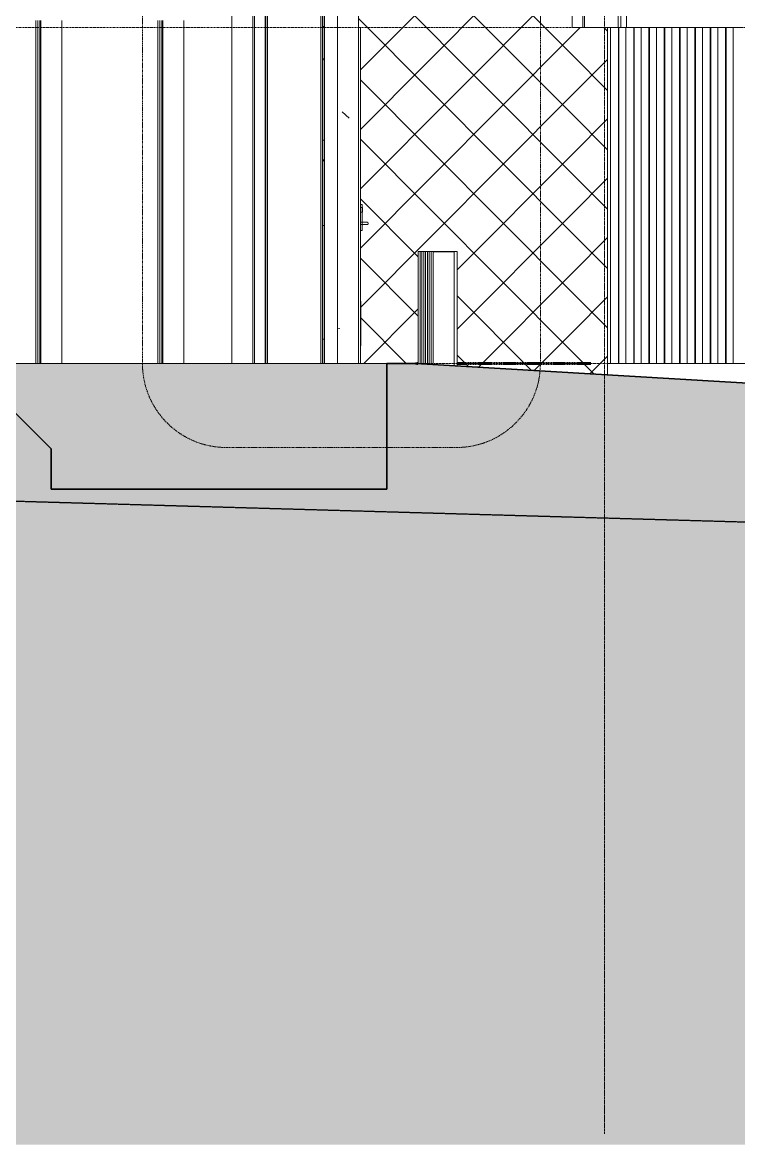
# Model space of a CAD drawing. Header units: millimetres. Extents: x 4237772 to 4686020, y -673 to 29459.
# Drawn here: x 4502594 to 4507716, y -382 to 7636 of the extents above; entities that cross this region are included whole.
import ezdxf

# ---------------------------------------------------------------- set-up
doc = ezdxf.new("R2010")
doc.units = ezdxf.units.MM
for name, pattern in [('AEC_Center', [24, 12, -4, 4, -4]), ('AEC_Dash 3mm', [6, 3, -3]), ('AEC_Double Dash', [39, 15, -4, 6, -4, 6, -4]), ('Existing Ground', [4.5, 3, -1.5]), ('Grid Line', [21, 12, -3, 3, -3])]:
    doc.linetypes.add(name, pattern=pattern)
for name, color, linetype, lineweight in [('A-ANNO-SYMB', 150, 'Continuous', 5), ('A-AREA', 32, 'AEC_Dash 3mm', 60), ('A-DETL', 90, 'Continuous', 18), ('A-DETL-GENF', 92, 'Continuous', 5), ('A-DOOR', 31, 'Continuous', 5), ('A-DOOR-FRAM', 31, 'Continuous', 5), ('A-FLOR', 192, 'Continuous', 5), ('A-FLOR-LEVL', 51, 'Continuous', 5), ('A-GLAZ-CWMG', 51, 'Continuous', 5), ('A-WALL', 113, 'Continuous', 5), ('A-WALL-PATT', 111, 'Continuous', 5), ('P-EQPM', 6, 'Continuous', 5), ('P-SANR-FIXT', 6, 'Continuous', 5), ('Q-SPCQ', 91, 'Continuous', 5), ('S-BEAM', 12, 'Continuous', 5), ('S-GRID', 1, 'Continuous', 5)]:
    doc.layers.add(name, color=color, linetype=linetype, lineweight=lineweight)
pattern_1 = [(45.11, (4487225.37, 10654.8), (-211.324, 212.1305), []), (134.89, (4487225.37, 10654.8), (-211.324, -212.1305), [])]
pattern_2 = [(50, (4488880.5, 10654.8), (1457.472, -127.512), [152.4, -1676.4]), (355, (4488880.5, 10654.8), (-281.942, 1528.454), [121.92, -1341.12]), (100.451, (4489002, 10644.2), (1175.54, 1400.933), [129.52, -1424.72]), (46.184, (4488880.5, 11061.2), (2168.63, -336.34), [228.6, -2514.6]), (96.636, (4489061.3, 11033.2), (1899.22, 1979.42), [194.28, -2137.08]), (351.184, (4488880.5, 11061.2), (1899.24, 1979.4), [182.88, -2011.68]), (21, (4489083.7, 10959.6), (1212.915, -818.121), [152.4, -1676.4]), (326, (4489083.7, 10959.6), (494.417, 1473.504), [121.92, -1341.12]), (71.451, (4489184.8, 10891.4), (1707.337, 655.37), [129.52, -1424.72]), (37.5, (4488880.53, 10654.8), (24.7094, 676.44), [67.056, -1257.808, 67.056, -2640.584]), (37.5, (4488880.53, 10654.8), (24.7094, 676.44), [-1391.92, -1294.384, 67.056, -1279.144]), (7.5, (4488880.5, 10654.8), (534.558, 801.444), [67.056, -709.168, 67.056, -1740.408]), (7.5, (4488880.5, 10654.8), (534.558, 801.444), [-843.28, -1227.328, 67.056, -446.024]), (327.5, (4488427.4, 10654.8), (1084.7275, -45.831), [67.056, -440.944, 67.056, -3621.024]), (327.5, (4488427.4, 10654.8), (1084.7275, -45.831), [-575.056, -1517.904, 67.056, -2036.064]), (317.5, (4488224.2, 10654.8), (1185.035, 203.414), [67.056, -593.344, 67.056, -2479.04]), (317.5, (4488224.2, 10654.8), (1185.035, 203.414), [-727.456, -985.52, 67.056, -1426.464])]

# ---------------------------------------------------------------- blocks, each defined once
blk = doc.blocks.new('Structural Framing 15 - Structural Framing 1-952687-SECTION - GRIDS B1-B2')
at = {"layer": 'S-BEAM'}
blk.add_line((4478703.1, 13517.3), (4478703.1, 5200), dxfattribs=at)
blk = doc.blocks.new('Rectangular Mullion - 50 x 50mm-V288-SECTION - GRIDS B1-B2')
at = {"layer": 'A-GLAZ-CWMG'}
for p, q in [((4483091.3, 7600), (4483095.7, 7600)), ((4483091.3, 5200), (4483091.3, 7600)), ((4483095.7, 7600), (4483145.5, 7600)), ((4483095.7, 7600), (4483095.7, 5200)), ((4483145.5, 7600), (4483145.5, 5200))]:
    blk.add_line(p, q, dxfattribs=at)
blk = doc.blocks.new('Rectangular Mullion - 50 x 50mm-V289-SECTION - GRIDS B1-B2')
at = {"layer": 'A-GLAZ-CWMG'}
for p, q in [((4481228.5, 5200), (4481228.5, 7600)), ((4481232.8, 7600), (4481232.8, 5200)), ((4481282.7, 7600), (4481282.7, 5200))]:
    blk.add_line(p, q, dxfattribs=at)
blk = doc.blocks.new('Rectangular Mullion - 50 x 50mm-V290-SECTION - GRIDS B1-B2')
at = {"layer": 'A-GLAZ-CWMG'}
blk.add_line((4481173.1, 7600), (4481173.1, 5200), dxfattribs=at)
blk = doc.blocks.new('Water Tanks - Water Tanks-1306764-SECTION - GRIDS B1-B2')
at = {"layer": 'P-EQPM'}
for p, q in [((4481338.1, 7600), (4481286.2, 7600)), ((4481447.8, 7600), (4481392.4, 7600)), ((4481557.6, 7600), (4481502, 7600)), ((4481667.2, 7600), (4481611.5, 7600)), ((4481776.6, 7600), (4481721.4, 7600)), ((4481886.2, 7600), (4481831.2, 7600)), ((4481996.1, 7600), (4481940.7, 7600)), ((4482105.9, 7600), (4482050.1, 7600)), ((4482215.6, 7600), (4482159.3, 7600)), ((4482325.3, 7600), (4482269.1, 7600)), ((4482435, 7600), (4482378.8, 7600)), ((4482544.6, 7600), (4482488.9, 7600)), ((4482653.6, 7600), (4482598.5, 7600)), ((4482764, 7600), (4482708.5, 7600)), ((4482873, 7600), (4482818.3, 7600))]:
    blk.add_line(p, q, dxfattribs=at)
blk = doc.blocks.new('Structural Framing 56 - Structural Framing 1-1480425-SECTION - GRIDS B1-B2')
at = {"layer": 'S-BEAM'}
for p, q in [((4480974.8, 15511.1), (4480974.8, 7600)), ((4480987.5, 15522.8), (4480987.5, 7600))]:
    blk.add_line(p, q, dxfattribs=at)
blk = doc.blocks.new('Downpipe - Straight - 01 - 150D-V320-SECTION - GRIDS B1-B2')
at = {"layer": 'P-SANR-FIXT'}
for p, q in [((4476225.6, 7650), (4476225.6, 5200)), ((4476375.6, 5200), (4476375.6, 7650))]:
    blk.add_line(p, q, dxfattribs=at)
blk = doc.blocks.new('Downpipe - Straight - 01 - 150D-V322-SECTION - GRIDS B1-B2')
at = {"layer": 'P-SANR-FIXT'}
blk.add_line((4477061.7, 7650), (4477061.7, 5200), dxfattribs=at)
blk = doc.blocks.new('Downpipe - Straight - 01 - 150D-V323-SECTION - GRIDS B1-B2')
at = {"layer": 'P-SANR-FIXT'}
for p, q in [((4477971.1, 7650), (4477971.1, 5200)), ((4478121.1, 5200), (4478121.1, 7650))]:
    blk.add_line(p, q, dxfattribs=at)
blk = doc.blocks.new('Downpipe - Straight - 01 - 150D-1468595-SECTION - GRIDS B1-B2')
at = {"layer": 'P-SANR-FIXT'}
blk.add_line((4478464.5, 13490.2), (4478464.5, 5200), dxfattribs=at)
blk = doc.blocks.new('Downpipe - Straight - 01 - 150D-1306548-SECTION - GRIDS B1-B2')
at = {"layer": 'P-SANR-FIXT'}
for p, q in [((4478464.9, 15733.5), (4478464.9, 5200)), ((4478614.9, 5200), (4478614.9, 15722.2))]:
    blk.add_line(p, q, dxfattribs=at)
blk = doc.blocks.new('Downpipe - Straight - 01 - 150D-V324-SECTION - GRIDS B1-B2')
at = {"layer": 'P-SANR-FIXT'}
blk.add_line((4478627, 5200), (4478627, 15305.1), dxfattribs=at)
blk = doc.blocks.new('X_Door-Panel-Hinge-Standard - Standard-958351-SECTION - GRIDS B1-B2')
at = {"layer": 'A-DOOR'}
for p, q in [((4479386.5, 5643), (4479384.5, 5645)), ((4479386.5, 5327), (4479386.5, 5643)), ((4479386.5, 5327), (4479384.5, 5325))]:
    blk.add_line(p, q, dxfattribs=at)
blk = doc.blocks.new('X_Door-Frame-Metal - Standard-2852210-SECTION - GRIDS B1-B2')
at = {"layer": 'A-DOOR-FRAM'}
for p, q in [((4479370.5, 5200), (4479370.5, 7600)), ((4479370.5, 7600), (4479370.5, 7600)), ((4479384.5, 7600), (4479370.5, 7600)), ((4479370.5, 7585), (4479370.5, 7585)), ((4479384.5, 7600), (4479384.5, 5200))]:
    blk.add_line(p, q, dxfattribs=at)
blk = doc.blocks.new('X_Door-Handle-Lockwood 4800 Series Lever - Standard-V325-SECTION - GRIDS B1-B2')
at = {"layer": 'A-DOOR'}
for p, q in [((4479396, 6335), (4479384.5, 6335)), ((4479399.5, 6313), (4479384.5, 6313)), ((4479384.5, 6281), (4479399.5, 6281)), ((4479396, 6334), (4479396, 6151)), ((4479399.5, 6303), (4479399.5, 6291)), ((4479405, 6208), (4479384.5, 6208)), ((4479384.5, 6192), (4479405, 6192)), ((4479405, 6208), (4479397, 6208)), ((4479397, 6192), (4479405, 6192)), ((4479384.5, 6150), (4479396, 6150))]:
    blk.add_line(p, q, dxfattribs=at)
at = {"layer": 'A-DOOR', "flags": 128}
for points in [[(4479405, 6208), (4479406.1, 6208), (4479407.1, 6208), (4479408.2, 6208), (4479409.3, 6208), (4479410.3, 6208), (4479411.4, 6208), (4479412.4, 6208), (4479413.5, 6208), (4479414.5, 6208), (4479415.5, 6208), (4479416.5, 6208), (4479417.5, 6208), (4479418.4, 6208), (4479419.3, 6208), (4479420.2, 6208), (4479421.1, 6208), (4479422, 6208), (4479422.8, 6208), (4479423.6, 6208), (4479424.4, 6208), (4479425.1, 6208), (4479425.8, 6208), (4479426.5, 6208), (4479427.1, 6208), (4479427.7, 6208), (4479428.3, 6208), (4479428.8, 6208), (4479429.3, 6208), (4479429.7, 6208), (4479430.1, 6208), (4479430.5, 6208), (4479430.8, 6208), (4479431.1, 6208), (4479431.4, 6208), (4479431.6, 6208), (4479431.8, 6208), (4479431.9, 6208), (4479431.9, 6208), (4479432, 6208)], [(4479432, 6208), (4479432, 6208), (4479431.9, 6208), (4479431.8, 6208), (4479431.6, 6208), (4479431.4, 6208), (4479431.2, 6208), (4479430.9, 6208), (4479430.6, 6208), (4479430.3, 6208), (4479429.9, 6208), (4479429.4, 6208), (4479428.9, 6208), (4479428.4, 6208), (4479427.9, 6208), (4479427.3, 6208), (4479426.6, 6208), (4479426, 6208), (4479425.3, 6208), (4479424.6, 6208), (4479423.8, 6208), (4479423, 6208), (4479422.2, 6208), (4479421.3, 6208), (4479420.5, 6208), (4479419.6, 6208), (4479418.7, 6208), (4479417.7, 6208), (4479416.7, 6208), (4479415.8, 6208), (4479414.8, 6208), (4479413.8, 6208), (4479412.7, 6208), (4479411.7, 6208), (4479410.6, 6208), (4479409.6, 6208), (4479408.5, 6208), (4479407.4, 6208), (4479406.4, 6208), (4479405.3, 6208), (4479405, 6208)], [(4479432, 6192), (4479432, 6192), (4479431.9, 6192), (4479431.8, 6192), (4479431.6, 6192), (4479431.4, 6192), (4479431.2, 6192), (4479430.9, 6192), (4479430.6, 6192), (4479430.3, 6192), (4479429.9, 6192), (4479429.4, 6192), (4479428.9, 6192), (4479428.4, 6192), (4479427.9, 6192), (4479427.3, 6192), (4479426.6, 6192), (4479426, 6192), (4479425.3, 6192), (4479424.6, 6192), (4479423.8, 6192), (4479423, 6192), (4479422.2, 6192), (4479421.3, 6192), (4479420.5, 6192), (4479419.6, 6192), (4479418.7, 6192), (4479417.7, 6192), (4479416.7, 6192), (4479415.8, 6192), (4479414.8, 6192), (4479413.8, 6192), (4479412.7, 6192), (4479411.7, 6192), (4479410.6, 6192), (4479409.6, 6192), (4479408.5, 6192), (4479407.4, 6192), (4479406.4, 6192), (4479405.3, 6192), (4479405, 6192)], [(4479405, 6192), (4479406.1, 6192), (4479407.1, 6192), (4479408.2, 6192), (4479409.3, 6192), (4479410.3, 6192), (4479411.4, 6192), (4479412.4, 6192), (4479413.5, 6192), (4479414.5, 6192), (4479415.5, 6192), (4479416.5, 6192), (4479417.5, 6192), (4479418.4, 6192), (4479419.3, 6192), (4479420.2, 6192), (4479421.1, 6192), (4479422, 6192), (4479422.8, 6192), (4479423.6, 6192), (4479424.4, 6192), (4479425.1, 6192), (4479425.8, 6192), (4479426.5, 6192), (4479427.1, 6192), (4479427.7, 6192), (4479428.3, 6192), (4479428.8, 6192), (4479429.3, 6192), (4479429.7, 6192), (4479430.1, 6192), (4479430.5, 6192), (4479430.9, 6192), (4479431.1, 6192), (4479431.4, 6192), (4479431.6, 6192), (4479431.8, 6192), (4479431.9, 6192), (4479431.9, 6192), (4479432, 6192)], [(4479432, 6208), (4479432.3, 6208), (4479432.6, 6208), (4479432.9, 6207.9), (4479433.3, 6207.9), (4479433.6, 6207.8), (4479433.9, 6207.8), (4479434.2, 6207.7), (4479434.5, 6207.6), (4479434.8, 6207.5), (4479435.1, 6207.4), (4479435.4, 6207.2), (4479435.7, 6207.1), (4479436, 6206.9), (4479436.2, 6206.8), (4479436.5, 6206.6), (4479436.8, 6206.4), (4479437, 6206.2), (4479437.3, 6206), (4479437.5, 6205.8), (4479437.7, 6205.6), (4479437.9, 6205.3), (4479438.1, 6205.1), (4479438.3, 6204.8), (4479438.5, 6204.6), (4479438.7, 6204.3), (4479438.9, 6204), (4479439, 6203.8), (4479439.2, 6203.5), (4479439.3, 6203.2), (4479439.4, 6202.9), (4479439.5, 6202.6), (4479439.6, 6202.3), (4479439.7, 6202), (4479439.8, 6201.7), (4479439.9, 6201.4), (4479439.9, 6201), (4479440, 6200.7), (4479440, 6200.4), (4479440, 6200.1), (4479440, 6200)], [(4479440, 6200), (4479440, 6199.7), (4479440, 6199.4), (4479439.9, 6199), (4479439.9, 6198.7), (4479439.8, 6198.4), (4479439.8, 6198.1), (4479439.7, 6197.8), (4479439.6, 6197.5), (4479439.5, 6197.2), (4479439.4, 6196.9), (4479439.2, 6196.6), (4479439.1, 6196.3), (4479438.9, 6196), (4479438.8, 6195.8), (4479438.6, 6195.5), (4479438.4, 6195.2), (4479438.2, 6195), (4479438, 6194.7), (4479437.8, 6194.5), (4479437.6, 6194.3), (4479437.3, 6194), (4479437.1, 6193.8), (4479436.8, 6193.6), (4479436.6, 6193.4), (4479436.3, 6193.3), (4479436, 6193.1), (4479435.8, 6192.9), (4479435.5, 6192.8), (4479435.2, 6192.7), (4479434.9, 6192.5), (4479434.6, 6192.4), (4479434.3, 6192.3), (4479434, 6192.3), (4479433.7, 6192.2), (4479433.3, 6192.1), (4479433, 6192.1), (4479432.7, 6192), (4479432.4, 6192), (4479432.1, 6192), (4479432, 6192)]]:
    blk.add_lwpolyline(points, dxfattribs=at)
at = {"layer": 'A-DOOR'}
for centre, major_axis, start_param, end_param in [((4479396, 6334), (0, 1), 4.712389, 6.283185), ((4479396, 6334), (0, 1), 0, 1.570796), ((4479399.5, 6303), (0, 10), 4.712389, 6.806784), ((4479399.5, 6291), (0, 10), 2.617994, 4.712389), ((4479397, 6200), (0, 8), 4.712389, 7.853982), ((4479397, 6200), (0, 8), 1.570796, 4.712389), ((4479396, 6151), (0, 1), 3.141593, 4.712389), ((4479396, 6151), (0, 1), 1.570796, 3.141593)]:
    blk.add_ellipse(centre, major_axis=major_axis, ratio=0.000016, start_param=start_param, end_param=end_param, dxfattribs=at)
blk = doc.blocks.new('X_Door-Handle-Lockwood 4800 Series Lever - Standard-V326-SECTION - GRIDS B1-B2')
at = {"layer": 'A-DOOR'}
for p, q in [((4479396, 6335), (4479384.5, 6335)), ((4479399.5, 6313), (4479396, 6313)), ((4479396, 6281), (4479399.5, 6281)), ((4479405, 6208), (4479396, 6208)), ((4479396, 6192), (4479405, 6192)), ((4479405, 6208), (4479397, 6208)), ((4479397, 6192), (4479405, 6192)), ((4479384.5, 6150), (4479396, 6150))]:
    blk.add_line(p, q, dxfattribs=at)
at = {"layer": 'A-DOOR', "flags": 128}
for points in [[(4479414.8, 6208), (4479413.7, 6208), (4479412.7, 6208), (4479411.7, 6208), (4479410.6, 6208), (4479409.6, 6208), (4479408.5, 6208), (4479407.4, 6208), (4479406.4, 6208), (4479405.3, 6208), (4479405, 6208)], [(4479405, 6208), (4479406.1, 6208), (4479407.1, 6208), (4479408.2, 6208), (4479409.3, 6208), (4479410.3, 6208), (4479411.4, 6208), (4479412.4, 6208), (4479413.5, 6208), (4479414.5, 6208), (4479415.5, 6208)], [(4479405, 6192), (4479406.1, 6192), (4479407.1, 6192), (4479408.2, 6192), (4479409.3, 6192), (4479410.3, 6192), (4479411.4, 6192), (4479412.4, 6192), (4479413.5, 6192), (4479414.5, 6192), (4479415.5, 6192)], [(4479414.8, 6192), (4479413.7, 6192), (4479412.7, 6192), (4479411.7, 6192), (4479410.6, 6192), (4479409.6, 6192), (4479408.5, 6192), (4479407.4, 6192), (4479406.3, 6192), (4479405.3, 6192), (4479405, 6192)], [(4479419.3, 6208), (4479420.2, 6208), (4479421.1, 6208), (4479422, 6208), (4479422.8, 6208), (4479423.6, 6208), (4479424.3, 6208), (4479425.1, 6208), (4479425.8, 6208), (4479426.5, 6208), (4479427.1, 6208), (4479427.7, 6208), (4479428.3, 6208), (4479428.8, 6208), (4479429.3, 6208), (4479429.7, 6208), (4479430.1, 6208), (4479430.5, 6208), (4479430.8, 6208), (4479431.1, 6208), (4479431.4, 6208), (4479431.6, 6208), (4479431.7, 6208), (4479431.9, 6208), (4479431.9, 6208), (4479432, 6208)], [(4479419.3, 6192), (4479420.2, 6192), (4479421.1, 6192), (4479422, 6192), (4479422.8, 6192), (4479423.6, 6192), (4479424.3, 6192), (4479425.1, 6192), (4479425.8, 6192), (4479426.5, 6192), (4479427.1, 6192), (4479427.7, 6192), (4479428.3, 6192), (4479428.8, 6192), (4479429.3, 6192), (4479429.7, 6192), (4479430.1, 6192), (4479430.5, 6192), (4479430.8, 6192), (4479431.1, 6192), (4479431.4, 6192), (4479431.6, 6192), (4479431.7, 6192), (4479431.9, 6192), (4479431.9, 6192), (4479432, 6192)], [(4479432, 6208), (4479432, 6208), (4479431.9, 6208), (4479431.8, 6208), (4479431.6, 6208), (4479431.4, 6208), (4479431.2, 6208), (4479430.9, 6208), (4479430.6, 6208), (4479430.2, 6208), (4479429.8, 6208), (4479429.4, 6208), (4479428.9, 6208), (4479428.4, 6208), (4479427.9, 6208), (4479427.3, 6208), (4479426.6, 6208), (4479426, 6208), (4479425.3, 6208), (4479424.6, 6208), (4479423.8, 6208), (4479423, 6208), (4479422.2, 6208), (4479421.3, 6208), (4479420.5, 6208), (4479419.6, 6208)], [(4479432, 6192), (4479432, 6192), (4479431.9, 6192), (4479431.8, 6192), (4479431.6, 6192), (4479431.4, 6192), (4479431.2, 6192), (4479430.9, 6192), (4479430.6, 6192), (4479430.2, 6192), (4479429.8, 6192), (4479429.4, 6192), (4479428.9, 6192), (4479428.4, 6192), (4479427.9, 6192), (4479427.3, 6192), (4479426.6, 6192), (4479426, 6192), (4479425.3, 6192), (4479424.5, 6192), (4479423.8, 6192), (4479423, 6192), (4479422.2, 6192), (4479421.3, 6192), (4479420.5, 6192), (4479419.6, 6192)], [(4479432, 6208), (4479432.3, 6208), (4479432.6, 6208), (4479432.9, 6207.9), (4479433.3, 6207.9), (4479433.6, 6207.8), (4479433.9, 6207.8), (4479434.2, 6207.7), (4479434.5, 6207.6), (4479434.8, 6207.5), (4479435.1, 6207.4), (4479435.4, 6207.2), (4479435.7, 6207.1), (4479436, 6206.9), (4479436.2, 6206.8), (4479436.5, 6206.6), (4479436.8, 6206.4), (4479437, 6206.2), (4479437.3, 6206), (4479437.5, 6205.8), (4479437.7, 6205.6), (4479437.9, 6205.3), (4479438.1, 6205.1), (4479438.3, 6204.8), (4479438.5, 6204.6), (4479438.7, 6204.3), (4479438.9, 6204), (4479439, 6203.8), (4479439.2, 6203.5), (4479439.3, 6203.2), (4479439.4, 6202.9), (4479439.5, 6202.6), (4479439.6, 6202.3), (4479439.7, 6202), (4479439.8, 6201.7), (4479439.9, 6201.4), (4479439.9, 6201), (4479439.9, 6200.7), (4479440, 6200.4), (4479440, 6200.1), (4479440, 6200)], [(4479440, 6200), (4479440, 6199.7), (4479440, 6199.4), (4479439.9, 6199), (4479439.9, 6198.7), (4479439.8, 6198.4), (4479439.8, 6198.1), (4479439.7, 6197.8), (4479439.6, 6197.5), (4479439.5, 6197.2), (4479439.3, 6196.9), (4479439.2, 6196.6), (4479439.1, 6196.3), (4479438.9, 6196), (4479438.8, 6195.8), (4479438.6, 6195.5), (4479438.4, 6195.2), (4479438.2, 6195), (4479438, 6194.7), (4479437.8, 6194.5), (4479437.6, 6194.3), (4479437.3, 6194), (4479437.1, 6193.8), (4479436.8, 6193.6), (4479436.6, 6193.4), (4479436.3, 6193.3), (4479436, 6193.1), (4479435.8, 6192.9), (4479435.5, 6192.8), (4479435.2, 6192.7), (4479434.9, 6192.5), (4479434.6, 6192.4), (4479434.3, 6192.3), (4479434, 6192.3), (4479433.7, 6192.2), (4479433.3, 6192.1), (4479433, 6192.1), (4479432.7, 6192), (4479432.4, 6192), (4479432.1, 6192), (4479432, 6192)]]:
    blk.add_lwpolyline(points, dxfattribs=at)
at = {"layer": 'A-DOOR'}
for centre, major_axis, start_param, end_param in [((4479396, 6334), (0, 1), 4.712389, 6.283185), ((4479396, 6334), (0, 1), 0, 1.570796), ((4479399.5, 6303), (0, 10), 5.759586, 6.806785), ((4479399.5, 6291), (0, 10), 2.617993, 3.665192), ((4479397, 6200), (0, 8), 5.75959, 6.806787), ((4479397, 6200), (0, 8), 2.617994, 3.665194), ((4479396, 6151), (0, 1), 3.141593, 4.712389), ((4479396, 6151), (0, 1), 1.570796, 3.141593)]:
    blk.add_ellipse(centre, major_axis=major_axis, ratio=0.000016, start_param=start_param, end_param=end_param, dxfattribs=at)
blk = doc.blocks.new('Structural Framing 6 - Structural Framing 1-1639752-SECTION - GRIDS B1-B2')
at = {"layer": 'S-BEAM'}
for p, q in [((4477076.5, 7650), (4477076.5, 5200)), ((4477092, 7650), (4477092, 5200))]:
    blk.add_line(p, q, dxfattribs=at)
blk = doc.blocks.new('Structural Framing 11 - Structural Framing 1-1640090-SECTION - GRIDS B1-B2')
at = {"layer": 'S-BEAM'}
for p, q in [((4477949.3, 7650), (4477949.3, 5200)), ((4477964.8, 7650), (4477964.8, 5200))]:
    blk.add_line(p, q, dxfattribs=at)
blk = doc.blocks.new('Structural Framing 25 - Structural Framing 1-1640794-SECTION - GRIDS B1-B2')
at = {"layer": 'S-BEAM'}
for p, q in [((4479100.3, 15658.1), (4479100.3, 5200)), ((4479113.1, 15669.8), (4479113.1, 5200)), ((4478707.2, 15297.8), (4478707.2, 5200)), ((4478720, 5200), (4478720, 15309.6))]:
    blk.add_line(p, q, dxfattribs=at)
blk = doc.blocks.new('Bollard_Typical - 150mm Diameter - BOL001 _fixed_-1895789-SECTION - GRIDS B1-B2')
at = {"layer": 'Q-SPCQ', "lineweight": 18}
for p, q in [((4479903.2, 5997.3), (4479903.2, 5192.6)), ((4479978.7, 5997.3), (4479903.2, 5997.3)), ((4480053.2, 5997.3), (4479978.7, 5997.3)), ((4480053.2, 5183.7), (4480053.2, 5997.3))]:
    blk.add_line(p, q, dxfattribs=at)
blk = doc.blocks.new('Bollard_Typical - 150mm Diameter - BOL001 _fixed_-V332-SECTION - GRIDS B1-B2')
at = {"layer": 'Q-SPCQ', "lineweight": 18}
for p, q in [((4479903.2, 6000), (4479903.2, 5997.3)), ((4479925.5, 6000), (4479903.2, 6000))]:
    blk.add_line(p, q, dxfattribs=at)
blk = doc.blocks.new('Bollard_Typical - 150mm Diameter - BOL001 _fixed_-V333-SECTION - GRIDS B1-B2')
at = {"layer": 'Q-SPCQ', "lineweight": 18}
for p, q in [((4479889.8, 6000), (4479889.8, 5193.5)), ((4479902, 6000), (4479889.8, 6000))]:
    blk.add_line(p, q, dxfattribs=at)
blk = doc.blocks.new('Bollard_Typical - 150mm Diameter - BOL001 _fixed_-V334-SECTION - GRIDS B1-B2')
at = {"layer": 'Q-SPCQ', "lineweight": 18}
for p, q in [((4479876.6, 6000), (4479876.6, 5194.2)), ((4479888.6, 6000), (4479876.6, 6000))]:
    blk.add_line(p, q, dxfattribs=at)
blk = doc.blocks.new('Bollard_Typical - 150mm Diameter - BOL001 _fixed_-V335-SECTION - GRIDS B1-B2')
at = {"layer": 'Q-SPCQ', "lineweight": 18}
for p, q in [((4479863.4, 6000), (4479863.4, 5195)), ((4479875.4, 6000), (4479863.4, 6000))]:
    blk.add_line(p, q, dxfattribs=at)
blk = doc.blocks.new('Bollard_Typical - 150mm Diameter - BOL001 _fixed_-V336-SECTION - GRIDS B1-B2')
at = {"layer": 'Q-SPCQ', "lineweight": 18}
for p, q in [((4479850.2, 6000), (4479850.2, 5195.8)), ((4479862.2, 6000), (4479850.2, 6000))]:
    blk.add_line(p, q, dxfattribs=at)
blk = doc.blocks.new('Bollard_Typical - 150mm Diameter - BOL001 _fixed_-V337-SECTION - GRIDS B1-B2')
at = {"layer": 'Q-SPCQ', "lineweight": 18}
for p, q in [((4479837, 6000), (4479837, 5196.6)), ((4479849, 6000), (4479837, 6000))]:
    blk.add_line(p, q, dxfattribs=at)
blk = doc.blocks.new('Bollard_Typical - 150mm Diameter - BOL001 _fixed_-V338-SECTION - GRIDS B1-B2')
at = {"layer": 'Q-SPCQ', "lineweight": 18}
for p, q in [((4479823.8, 6000), (4479823.8, 5197.4)), ((4479835.8, 6000), (4479823.8, 6000))]:
    blk.add_line(p, q, dxfattribs=at)
blk = doc.blocks.new('Bollard_Typical - 150mm Diameter - BOL001 _fixed_-V339-SECTION - GRIDS B1-B2')
at = {"layer": 'Q-SPCQ', "lineweight": 18}
for p, q in [((4479810.6, 6000), (4479810.6, 5198.2)), ((4479822.6, 6000), (4479810.6, 6000))]:
    blk.add_line(p, q, dxfattribs=at)
blk = doc.blocks.new('Bollard_Typical - 150mm Diameter - BOL001 _fixed_-V340-SECTION - GRIDS B1-B2')
at = {"layer": 'Q-SPCQ', "lineweight": 18}
for p, q in [((4479797.4, 6000), (4479797.4, 5199)), ((4479809.4, 6000), (4479797.4, 6000))]:
    blk.add_line(p, q, dxfattribs=at)
blk = doc.blocks.new('Bollard_Typical - 150mm Diameter - BOL001 _fixed_-V341-SECTION - GRIDS B1-B2')
at = {"layer": 'Q-SPCQ', "lineweight": 18}
for p, q in [((4479925.5, 6000), (4479925.5, 5997.3)), ((4480001.1, 6000), (4479925.6, 6000)), ((4480075.5, 6000), (4480001.1, 6000)), ((4480075.5, 5182.3), (4480075.5, 6000))]:
    blk.add_line(p, q, dxfattribs=at)

msp = doc.modelspace()

# ---------------------------------------------------------------- hatches: boundary and pattern name
at = {"layer": 'A-DETL-GENF'}
h = msp.add_hatch(dxfattribs=at)
h.set_pattern_fill('FP_273', color=9, style=0, pattern_type=2)
h.set_pattern_definition([(135, (4488880.53, 10743.2), (-707.1068, 6e-14), [500, -500]), (135, (4489013.1, 10875.77), (-707.1068, 6e-14), [500, -500]), (135, (4489145.7, 11008.35), (-707.1068, 6e-14), [500, -500]), (45, (4488880.53, 10654.8), (0, 707.1068), [500, -500]), (45, (4489013.1, 10522.2), (0, 707.1068), [500, -500]), (45, (4489145.7, 10389.63), (0, 707.1068), [500, -500])])
h.paths.add_polyline_path([(4400513.1, -382.4), (4527223.9, -382.4), (4527223.9, 2941.4), (4525288.7, 2997.6), (4520574.3, 3582.4), (4516829.7, 3728.5), (4514990.9, 4625.3), (4505408.1, 5200), (4505199.1, 5200), (4505199.1, 4300), (4502799.1, 4300.8), (4502799.1, 4590), (4502489.1, 4900), (4487933.1, 4900), (4487733.1, 4700), (4487733.1, 4500), (4485933.1, 4500), (4485933.1, 4700), (4485733.1, 4900), (4463883.1, 4900), (4463583.1, 4600), (4463583.1, 4300), (4460574.9, 4300), (4460574.9, 4600), (4460274.9, 4900), (4439332.8, 4900), (4439132.8, 4700), (4439132.8, 4500), (4437654.6, 4500), (4437654.6, 5200), (4416717.6, 5200), (4413270.7, 4899.1), (4412951.2, 4782.9), (4410365.3, 4512.9), (4409925.3, 4512.9), (4407863.8, 4913.6), (4405716.7, 4950), (4400513.1, 4950), (4400513.1, -287.1)])
h = msp.add_hatch(dxfattribs=at)
h.set_pattern_fill('FP_182', style=0, pattern_type=2)
h.set_pattern_definition(pattern_2)
h.paths.add_polyline_path([(4502970.7, 4300), (4505199.1, 4300), (4505198, 5200), (4502499.1, 5200), (4502499.1, 4890), (4502799.1, 4590), (4502799.1, 4300)])
h.paths.add_polyline_path([(4462383.6, 4300), (4463583.1, 4300), (4463583.1, 4600), (4463883.1, 4900), (4463883.1, 5200), (4460274.9, 5200), (4460274.9, 4900), (4460574.9, 4600), (4460574.9, 4300), (4461888.7, 4300)])
h.paths.add_polyline_path([(4487733.1, 4500), (4487733.1, 4700), (4487933.1, 4900), (4488143.1, 4900), (4488143.1, 5200), (4485523.1, 5200), (4485523.1, 4900), (4485733.1, 4900), (4485933.1, 4700), (4485933.1, 4500), (4487626.8, 4500)])
h.paths.add_polyline_path([(4439132.8, 4500), (4439132.8, 4700), (4439332.8, 4900), (4439432.8, 4900), (4439432.8, 5200), (4437654.6, 5200), (4437654.6, 4500), (4439120.3, 4500)])
at = {"layer": 'A-WALL-PATT'}
h = msp.add_hatch(dxfattribs=at)
h.set_pattern_fill('FP_203', color=256, style=0, pattern_type=2)
h.set_pattern_definition([(90, (4506826.095, 7600), (-29.063, 2e-15), [])])
h.paths.add_polyline_path([(4506873.8, 7600), (4506873.8, 15716.2), (4506855, 15716.2), (4506855, 7600)])
h = msp.add_hatch(dxfattribs=at)
h.set_pattern_fill('FP_184', color=256, style=0, pattern_type=2)
h.set_pattern_definition(pattern_1)
h.paths.add_polyline_path([(4505032.5, 6206.9), (4505032.5, 6202.1), (4505034.9, 6204), (4505033.5, 6205.8)])
h.paths.add_polyline_path([(4505032.5, 6193.1), (4505035.3, 6196.4), (4505032.5, 6196), (4505032.5, 6194.2)])
h.paths.add_polyline_path([(4506524.6, 5133), (4506524.6, 15443), (4505896.9, 15498.2), (4505247, 15498.2), (4505243.5, 15498.2), (4505016.6, 15498.2), (4505016.6, 15454.7), (4505014.6, 15452.7), (4505014.6, 15200), (4505141.1, 15200), (4505141.1, 8200), (4504997.1, 8200), (4504998, 7600), (4505012, 7600), (4505012, 6334), (4505023.5, 6334), (4505023.5, 6311.7), (4505027, 6310.1), (4505027, 6282.3), (4505023.5, 6282.3), (4505023.5, 6206.9), (4505062.1, 6205.7), (4505062.1, 6194.3), (4505038.3, 6192.5), (4505023.5, 6192), (4505023.5, 6151), (4505012, 6151), (4505012, 5200), (4505424.9, 5200), (4505424.9, 6000), (4505703.1, 6000), (4505703.1, 5182.3), (4506435.4, 5138.4)])
h = msp.add_hatch(dxfattribs=at)
h.set_pattern_fill('FP_189', color=256, style=0, pattern_type=2)
h.set_pattern_definition([(0, (4488880.53, 10654.8), (812.8, 203.2), [67.056, -542.544, 67.056, -3793.744]), (0, (4488880.53, 10654.8), (812.8, 203.2), [-676.656, -542.544, 67.056, -1152.144, -2032]), (0, (4488880.53, 10654.8), (812.8, 203.2), [-2438.4, 67.056, -542.544, 67.056, -1355.344]), (0, (4488880.53, 10654.8), (812.8, 203.2), [-3115.056, -339.344, 67.056, -948.944]), (120, (4489185.33, 10756.4), (-582.3764, 602.3054), [67.056, -542.544, 67.056, -3793.744]), (120, (4489185.33, 10756.4), (-582.3764, 602.3054), [-676.656, -542.544, 67.056, -1152.144, -2032]), (120, (4489185.33, 10756.4), (-582.3764, 602.3054), [-2438.4, 67.056, -542.544, 67.056, -1355.344]), (120, (4489185.33, 10756.4), (-582.3764, 602.3054), [-3115.056, -339.344, 67.056, -948.944]), (240, (4489286.93, 11162.8), (-230.4236, -805.5054), [67.056, -542.544, 67.056, -3793.744]), (240, (4489286.93, 11162.8), (-230.4236, -805.5054), [-676.656, -542.544, 67.056, -1152.144, -2032]), (240, (4489286.93, 11162.8), (-230.4236, -805.5054), [-2438.4, 67.056, -542.544, 67.056, -1355.344]), (240, (4489286.93, 11162.8), (-230.4236, -805.5054), [-3115.056, -339.344, 67.056, -948.944])])
h.paths.add_polyline_path([(4504743.1, 5200), (4504755.1, 5200), (4504755.1, 8200), (4504743.1, 8200), (4504743.1, 5343)])
h = msp.add_hatch(dxfattribs=at)
h.set_pattern_fill('FP_182', color=256, style=0, pattern_type=2)
h.set_pattern_definition(pattern_2)
h.paths.add_polyline_path([(4504950.5, 5200), (4504997.1, 5200), (4504997.1, 8200), (4504847.1, 8200), (4504847.1, 5200)])
h = msp.add_hatch(dxfattribs=at)
h.set_pattern_fill('FP_184', color=256, style=0, pattern_type=2)
h.set_pattern_definition(pattern_1)
h.paths.add_polyline_path([(4506777.6, 5117.9), (4506777.6, 7600), (4506524.6, 7600), (4506524.6, 5133), (4506690.8, 5123.1)])

# ---------------------------------------------------------------- linework, layer by layer
at = {"layer": 'A-ANNO-SYMB', "linetype": 'AEC_Double Dash'}
for p, q in [((4503452.6, 8351.1), (4503452.6, 5198.8)), ((4506298.4, 5198.8), (4506298.4, 8351.1)), ((4504052.6, 4598.8), (4505698.4, 4598.8))]:
    msp.add_line(p, q, dxfattribs=at)
for centre, start, end in [((4504052.6, 5198.8), 180, 270), ((4505698.4, 5198.8), 270, 0)]:
    msp.add_arc(centre, 600, start, end, dxfattribs=at)
at = {"layer": 'A-AREA'}
for p, q in [((4505408.1, 5200), (4505424.9, 5200)), ((4505702.8, 5200), (4506658.7, 5200))]:
    msp.add_line(p, q, dxfattribs=at)
at = {"layer": 'A-DETL', "lineweight": 15}
msp.add_line((4505199.1, 5200), (4502499.1, 5200), dxfattribs=at)
at = {"layer": 'A-DETL', "lineweight": 35}
for p, q in [((4505408.1, 5200), (4505199.1, 5200)), ((4505199.1, 4300), (4505199.1, 5200)), ((4509101.5, 4978.5), (4505408.1, 5200)), ((4502499.1, 4890), (4502799.1, 4590)), ((4502799.1, 4590), (4502799.1, 4300)), ((4502799.1, 4300), (4505199.1, 4300))]:
    msp.add_line(p, q, dxfattribs=at)
at = {"layer": 'A-DETL', "linetype": 'Existing Ground', "lineweight": 25}
msp.add_line((4497358.9, 4363.8), (4513172.9, 3912.6), dxfattribs=at)
at = {"layer": 'A-FLOR'}
msp.add_line((4506777.6, 5200), (4508995.9, 5200), dxfattribs=at)
at = {"layer": 'A-FLOR-LEVL', "linetype": 'AEC_Center'}
for p, q in [((4392627.1, 7600), (4531897.6, 7600)), ((4392627.1, 5200), (4531897.6, 5200))]:
    msp.add_line(p, q, dxfattribs=at)
at = {"layer": 'A-WALL'}
for p, q in [((4504755.1, 5200), (4504755.1, 15677.4)), ((4506855, 15716.2), (4506855, 7600)), ((4506873.8, 7600), (4506873.8, 15716.4)), ((4506913.7, 15710.8), (4506913.7, 7600)), ((4506524.6, 7600), (4506524.6, 15443.5)), ((4504847.1, 5200), (4504847.1, 8200)), ((4506524.6, 7600), (4506913.7, 7600)), ((4506777.6, 7600), (4506777.6, 5117.9))]:
    msp.add_line(p, q, dxfattribs=at)
at = {"layer": 'A-WALL', "lineweight": 13}
for p, q in [((4504743.1, 8200), (4504743.1, 5200)), ((4504997.1, 5200), (4504997.1, 8200))]:
    msp.add_line(p, q, dxfattribs=at)
at = {"layer": 'S-GRID', "linetype": 'Grid Line'}
msp.add_line((4506756.7, -304.8), (4506756.7, 24921.3), dxfattribs=at)

# ---------------------------------------------------------------- block references
at = {"layer": 'A-DOOR'}
for name in ['X_Door-Frame-Metal - Standard-2852210-SECTION - GRIDS B1-B2', 'X_Door-Handle-Lockwood 4800 Series Lever - Standard-V325-SECTION - GRIDS B1-B2', 'X_Door-Handle-Lockwood 4800 Series Lever - Standard-V326-SECTION - GRIDS B1-B2', 'X_Door-Panel-Hinge-Standard - Standard-958351-SECTION - GRIDS B1-B2']:
    msp.add_blockref(name, (25627.5, 0), dxfattribs=at)
at = {"layer": 'A-GLAZ-CWMG'}
for name, p in [('Rectangular Mullion - 50 x 50mm-V290-SECTION - GRIDS B1-B2', (25627.5, 0)), ('Rectangular Mullion - 50 x 50mm-V289-SECTION - GRIDS B1-B2', (25627.5, 0)), ('Rectangular Mullion - 50 x 50mm-V288-SECTION - GRIDS B1-B2', (23874.3, 0)), ('Rectangular Mullion - 50 x 50mm-V288-SECTION - GRIDS B1-B2', (23983.8, 0)), ('Rectangular Mullion - 50 x 50mm-V288-SECTION - GRIDS B1-B2', (24093.4, 0)), ('Rectangular Mullion - 50 x 50mm-V288-SECTION - GRIDS B1-B2', (24203, 0)), ('Rectangular Mullion - 50 x 50mm-V288-SECTION - GRIDS B1-B2', (24312.6, 0)), ('Rectangular Mullion - 50 x 50mm-V288-SECTION - GRIDS B1-B2', (24422.2, 0)), ('Rectangular Mullion - 50 x 50mm-V288-SECTION - GRIDS B1-B2', (24531.7, 0))]:
    msp.add_blockref(name, p, dxfattribs=at)
at = {"layer": 'P-EQPM'}
msp.add_blockref('Water Tanks - Water Tanks-1306764-SECTION - GRIDS B1-B2', (25627.5, 0), dxfattribs=at)
at = {"layer": 'P-SANR-FIXT'}
for name, p in [('Downpipe - Straight - 01 - 150D-1468595-SECTION - GRIDS B1-B2', (25627.5, 0)), ('Downpipe - Straight - 01 - 150D-1306548-SECTION - GRIDS B1-B2', (25627.5, 0)), ('Downpipe - Straight - 01 - 150D-V324-SECTION - GRIDS B1-B2', (25627.5, 0)), ('Downpipe - Straight - 01 - 150D-V320-SECTION - GRIDS B1-B2', (26500.3, 0)), ('Downpipe - Straight - 01 - 150D-V323-SECTION - GRIDS B1-B2', (25627.5, 0)), ('Downpipe - Straight - 01 - 150D-V322-SECTION - GRIDS B1-B2', (25627.5, 0)), ('Downpipe - Straight - 01 - 150D-V322-SECTION - GRIDS B1-B2', (26500.3, 0))]:
    msp.add_blockref(name, p, dxfattribs=at)
at = {"layer": 'Q-SPCQ'}
for name in ['Bollard_Typical - 150mm Diameter - BOL001 _fixed_-V340-SECTION - GRIDS B1-B2', 'Bollard_Typical - 150mm Diameter - BOL001 _fixed_-V339-SECTION - GRIDS B1-B2', 'Bollard_Typical - 150mm Diameter - BOL001 _fixed_-V338-SECTION - GRIDS B1-B2', 'Bollard_Typical - 150mm Diameter - BOL001 _fixed_-V337-SECTION - GRIDS B1-B2', 'Bollard_Typical - 150mm Diameter - BOL001 _fixed_-V336-SECTION - GRIDS B1-B2', 'Bollard_Typical - 150mm Diameter - BOL001 _fixed_-V335-SECTION - GRIDS B1-B2', 'Bollard_Typical - 150mm Diameter - BOL001 _fixed_-V334-SECTION - GRIDS B1-B2', 'Bollard_Typical - 150mm Diameter - BOL001 _fixed_-V333-SECTION - GRIDS B1-B2', 'Bollard_Typical - 150mm Diameter - BOL001 _fixed_-V332-SECTION - GRIDS B1-B2', 'Bollard_Typical - 150mm Diameter - BOL001 _fixed_-1895789-SECTION - GRIDS B1-B2', 'Bollard_Typical - 150mm Diameter - BOL001 _fixed_-V341-SECTION - GRIDS B1-B2']:
    msp.add_blockref(name, (25627.5, 0), dxfattribs=at)
at = {"layer": 'S-BEAM'}
for name in ['Structural Framing 56 - Structural Framing 1-1480425-SECTION - GRIDS B1-B2', 'Structural Framing 15 - Structural Framing 1-952687-SECTION - GRIDS B1-B2', 'Structural Framing 25 - Structural Framing 1-1640794-SECTION - GRIDS B1-B2', 'Structural Framing 6 - Structural Framing 1-1639752-SECTION - GRIDS B1-B2', 'Structural Framing 11 - Structural Framing 1-1640090-SECTION - GRIDS B1-B2']:
    msp.add_blockref(name, (25627.5, 0), dxfattribs=at)

doc.saveas('drawing.dxf')
